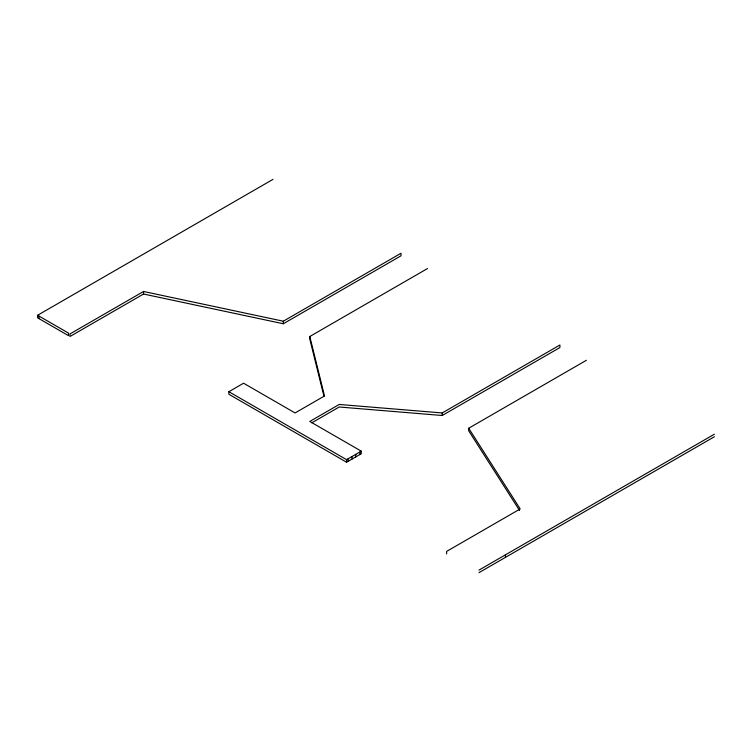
<?xml version="1.0" encoding="UTF-8"?>
<svg xmlns="http://www.w3.org/2000/svg" width="752" height="752" viewBox="0 0 752 752"><rect width="100%" height="100%" fill="white"/><g stroke="black" fill="none" stroke-linecap="round" stroke-linejoin="round"><path stroke-width="1.13" d="M37.6 315.267L68.498 333.098L68.498 335.655L37.6 317.814L37.6 315.267L273.004 179.352M143.538 291.475L69.964 333.954L69.964 336.501L143.538 294.032L283.307 323.755L401.013 255.802L401.013 253.255L283.307 321.207L143.538 291.475L143.538 294.032M323.952 396.266L309.796 339.049L309.796 336.501L427.493 268.549M311.817 422.821L339.218 407.001L442.204 415.499L559.911 347.546L559.911 344.999L442.204 412.951L339.218 404.454L309.796 421.449L361.289 451.172L361.289 453.729L346.578 462.217L228.871 394.264L228.871 391.717L243.582 383.219L295.075 412.951L324.507 395.966L309.796 336.501M228.871 391.717L346.578 459.669L361.289 451.172M519.557 510.505L468.693 430.793L468.693 428.245L586.4 360.283M478.996 570.101L714.4 434.186M478.996 572.648L714.4 436.733M468.693 428.245L520.187 508.935L446.622 551.413L446.622 553.961M505.476 554.807L505.476 557.354M442.204 412.951L442.204 415.499M359.813 452.027L359.813 454.575M355.771 454.358L355.771 456.906M352.096 456.483L352.096 459.03M348.044 458.823L348.044 461.371M346.578 459.669L346.578 462.217M283.307 321.207L283.307 323.755M39.076 316.113L39.076 318.66"/></g></svg>
